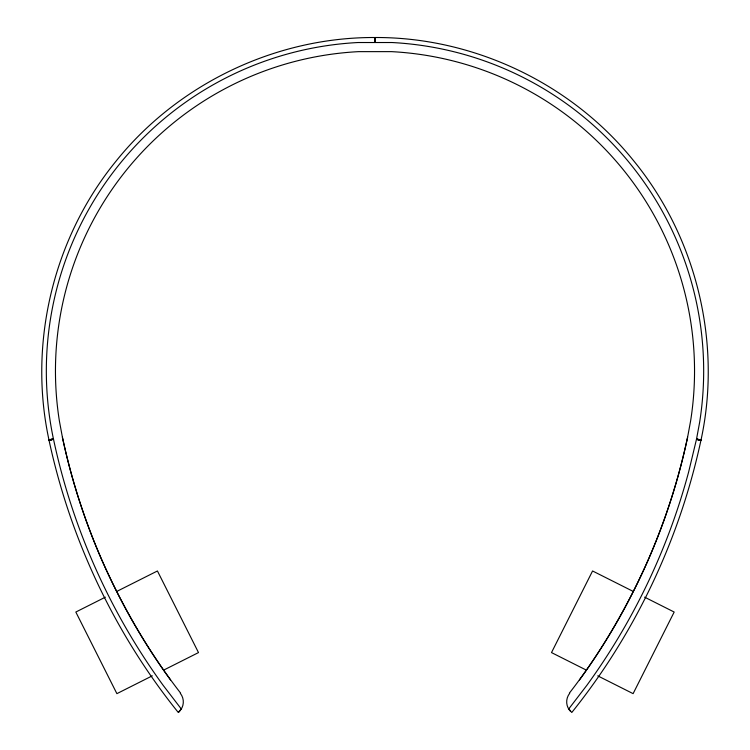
<?xml version="1.0" encoding="UTF-8"?>
<svg xmlns="http://www.w3.org/2000/svg" width="750" height="750" viewBox="0 0 750 750"><rect width="100%" height="100%" fill="white"/><g stroke="black" fill="none" stroke-linecap="round" stroke-linejoin="round"><path stroke-width="1.12" d="M374.775 42.084L375 37.509C474.103 37.097 571.912 83.803 633.928 161.109C696.609 237.778 721.959 343.059 701.053 439.856L700.941 440.297C679.678 539.409 635.222 633.431 571.772 712.5L568.078 707.906A13.706 13.706 0 0 1 569.691 693.309L569.409 693.075C600.234 653.484 625.613 609.816 646.331 564.159A638.766 638.766 0 0 0 687.6 437.231L690.6 420.994A319.772 319.772 0 0 0 391.509 51.637L358.491 51.647A319.772 319.772 0 0 0 59.391 420.994L62.409 437.231A638.766 638.766 0 0 0 103.678 564.159C124.378 609.825 149.775 653.484 180.591 693.075L180.309 693.309A13.706 13.706 0 0 1 181.922 707.906L178.65 712.163M568.697 708.994L586.866 685.312A648.694 648.694 0 0 0 688.65 471.928L696.469 439.35L700.941 440.297L696.562 438.9L699.619 422.419A328.894 328.894 0 0 0 391.988 42.525L358.012 42.525A328.894 328.894 0 0 0 53.428 438.909L49.013 440.072L53.531 439.35A648.666 648.666 0 0 0 163.134 685.312L181.303 708.994L179.606 711.216M700.988 440.072L696.469 439.35L700.913 439.828L700.697 440.25M178.547 712.247L178.275 712.463C114.713 633.478 70.369 539.381 49.041 440.306L53.428 438.909M49.059 440.297L49.491 439.744L49.059 440.297C27.956 343.387 53.306 237.9 116.072 161.109C178.041 83.869 275.747 37.163 374.775 37.509L375.225 42.084L375.225 41.288M698.081 439.697L696.562 438.9M697.678 439.603L699.984 440.1M698.456 439.772L700.913 439.828M699.722 440.044L698.559 439.331M700.669 439.772L700.884 440.287L700.809 439.8M698.916 439.406L699.197 439.697M49.181 440.278L51.872 439.472M49.303 440.25L51.544 439.772M49.097 439.828L51.441 439.331L50.447 439.537M50.503 439.762L49.922 439.65M50.222 439.819L50.803 439.697M179.559 711.262L178.519 712.266M51.488 439.547L51.816 439.247M52.219 439.163L53.147 439.2M52.275 439.387L53.522 439.35L52.312 439.613M105.366 597.169L75.825 612.038L116.888 693.647L152.316 675.825M116.691 591.469L157.434 570.975L198.497 652.584L163.734 670.078M52.744 439.519L53.475 439.125M375.225 37.894L374.775 37.528L374.775 40.847M375 37.566L375 42.075L375 37.894M699.778 439.819L700.613 439.997M633.309 591.469L592.566 570.975L551.503 652.584L586.266 670.078M644.597 597.15L674.175 612.038L633.113 693.647L597.75 675.853M697.359 439.069L697.725 439.378L696.525 439.125M570.413 711.244L569.681 710.4M568.931 709.397L569.428 710.062M170.531 679.941A639.206 639.206 0 0 1 62.4 437.231M687.6 437.231A639.206 639.206 0 0 1 579.469 679.941"/></g></svg>
